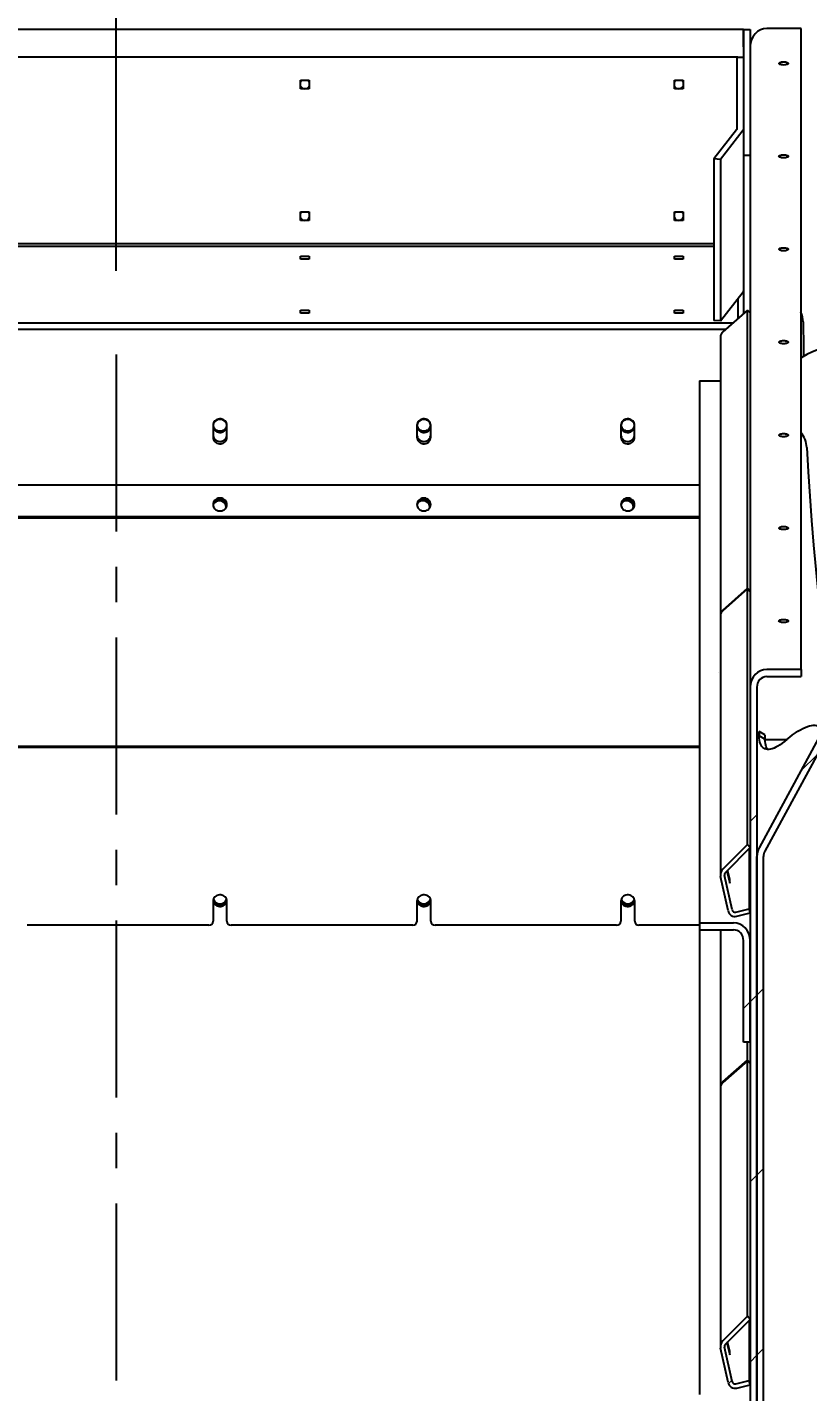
# Model space of a CAD drawing. Header units: millimetres. Extents: x 0 to 55611, y 0 to 32827.
# Drawn here: x 15059 to 16226, y 15454 to 17495 of the extents above; entities that cross this region are included whole.
import ezdxf

# ---------------------------------------------------------------- set-up
doc = ezdxf.new("R2010")
doc.units = ezdxf.units.MM
doc.header["$LTSCALE"] = 10
doc.header["$PDSIZE"] = -1
doc.linetypes.add('CENTER', pattern=[50.8, 31.75, -6.35, 6.35, -6.35])
doc.linetypes.add('SLD-Continua', pattern=[0])
doc.layers.add('EQUIPO', color=30, linetype='SLD-Continua')
doc.layers.add('FIMSA-CENTROS', color=3, linetype='CENTER')
doc.styles.add('1', font='romans.shx', dxfattribs={"height": 125})
doc.dimstyles.new('50', dxfattribs={"dimscale": 0, "dimtxt": 125, "dimasz": 125, "dimexe": 125, "dimexo": 125, "dimgap": 50, "dimtad": 1, "dimdec": 0, "dimlfac": 49.861111, "dimzin": 1, "dimtxsty": '1', "dimcen": 2.5, "dimclrd": 1, "dimclre": 1, "dimadec": 0, "dimazin": 0, "dimtfac": 1, "dimtdec": 0, "dimtmove": 0, "dimatfit": 3, "dimfxl": 1, "dimtzin": 1, "dimarcsym": 0})
pattern_1 = [(45, (-10791.88, -12779.92), (-134.7038, 134.7038), [])]

# ---------------------------------------------------------------- blocks, each defined once
blk = doc.blocks.new('_D_8')
at = {"color": 1, "lineweight": -2, "transparency": 16777216}
for p, q in [((12949.5, 16045.1), (12949.5, 19116.4)), ((17433.9, 16045.1), (17433.9, 19116.4)), ((13074.5, 18991.4), (17308.9, 18991.4))]:
    blk.add_line(p, q, dxfattribs=at)
at = {"color": 1, "transparency": 16777216}
for points in [[(13074.5, 19012.3), (13074.5, 18970.6), (12949.5, 18991.4)], [(17308.9, 19012.3), (17308.9, 18970.6), (17433.9, 18991.4)]]:
    blk.add_solid(points, dxfattribs=at)
at = {"layer": 'Defpoints', "color": 0, "transparency": 16777216}
for p in [(17433.9, 18991.4), (12949.5, 15920.1), (17433.9, 15920.1)]:
    blk.add_point(p, dxfattribs=at)
at = {"color": 0, "transparency": 16777216, "insert": (15191.7, 19166.4), "char_height": 125, "attachment_point": 2, "style": '1'}
blk.add_mtext('4484', dxfattribs=at)
blk = doc.blocks.new('_D_9')
at = {"color": 1, "lineweight": -2, "transparency": 16777216}
for p, q in [((15191.7, 17130.5), (15191.7, 18616.4)), ((17433.9, 16045.1), (17433.9, 18616.4)), ((17308.9, 18491.4), (15316.7, 18491.4))]:
    blk.add_line(p, q, dxfattribs=at)
at = {"color": 1, "transparency": 16777216}
for points in [[(15316.7, 18512.3), (15316.7, 18470.6), (15191.7, 18491.4)], [(17308.9, 18512.3), (17308.9, 18470.6), (17433.9, 18491.4)]]:
    blk.add_solid(points, dxfattribs=at)
at = {"layer": 'Defpoints', "color": 0, "transparency": 16777216}
for p in [(15191.7, 18491.4), (15191.7, 17005.5), (17433.9, 15920.1)]:
    blk.add_point(p, dxfattribs=at)
at = {"color": 0, "transparency": 16777216, "insert": (16312.8, 18666.4), "char_height": 125, "attachment_point": 2, "style": '1'}
blk.add_mtext('2242', dxfattribs=at)
blk = doc.blocks.new('_D_10')
at = {"color": 1, "lineweight": -2, "transparency": 16777216}
for p, q in [((12949.5, 16045.1), (12949.5, 18616.4)), ((15191.7, 17130.5), (15191.7, 18616.4)), ((15066.7, 18491.4), (13074.5, 18491.4))]:
    blk.add_line(p, q, dxfattribs=at)
at = {"color": 1, "transparency": 16777216}
for points in [[(13074.5, 18512.3), (13074.5, 18470.6), (12949.5, 18491.4)], [(15066.7, 18512.3), (15066.7, 18470.6), (15191.7, 18491.4)]]:
    blk.add_solid(points, dxfattribs=at)
at = {"layer": 'Defpoints', "color": 0, "transparency": 16777216}
for p in [(12949.5, 18491.4), (15191.7, 17005.5), (12949.5, 15920.1)]:
    blk.add_point(p, dxfattribs=at)
at = {"color": 0, "transparency": 16777216, "insert": (14070.6, 18666.4), "char_height": 125, "attachment_point": 2, "style": '1'}
blk.add_mtext('2242', dxfattribs=at)

msp = doc.modelspace()

# ---------------------------------------------------------------- hatches: boundary and pattern name
at = {"linetype": 'SLD-Continua', "lineweight": 18}
h = msp.add_hatch(dxfattribs=at)
h.set_pattern_fill('ANSI31', scale=60, style=0)
h.set_pattern_definition(pattern_1)
edge = h.paths.add_edge_path(flags=0)
edge.add_ellipse((15784.3, 16151.5), major_axis=(-2467.1, 1338.5), ratio=0.17101, start_angle=264.3024, end_angle=264.5106)
edge.add_line((16248.2, 16443.5), (16153, 16267.9))
edge.add_ellipse((16174.6, 16254.6), major_axis=(0, 26.6), ratio=0.939693, start_angle=60, end_angle=90)
edge.add_line((16149.6, 16254.6), (16149.6, 15184.5))
edge.add_line((16149.6, 15184.5), (16159.6, 15184.5))
edge.add_line((16159.6, 15184.5), (16159.6, 16254.6))
edge.add_ellipse((16174.6, 16254.6), major_axis=(0, 16), ratio=0.939693, start_angle=60, end_angle=90, ccw=False)
edge.add_line((16161.6, 16262.6), (16257, 16438.5))
h = msp.add_hatch(dxfattribs=at)
h.set_pattern_fill('ANSI31', scale=60, style=0)
h.set_pattern_definition(pattern_1)
edge = h.paths.add_edge_path(flags=0)
edge.add_line((16215.6, 16523.8), (16215.6, 16534.5))
edge.add_line((16215.6, 16534.5), (16164.6, 16534.5))
edge.add_ellipse((16164.6, 16507.9), major_axis=(0, 26.6), ratio=0.939693, start_angle=0, end_angle=90)
edge.add_line((16139.6, 16507.9), (16139.6, 15248.7))
edge.add_line((16139.6, 15248.7), (16149.6, 15248.7))
edge.add_line((16149.6, 15248.7), (16149.6, 16507.9))
edge.add_ellipse((16164.6, 16507.9), major_axis=(0, -16), ratio=0.939693, start_angle=180, end_angle=270, ccw=False)
edge.add_line((16164.6, 16523.8), (16215.6, 16523.8))
h = msp.add_hatch(dxfattribs=at)
h.set_pattern_fill('ANSI31', scale=60, style=0)
h.set_pattern_definition(pattern_1)
edge = h.paths.add_edge_path(flags=0)
edge.add_line((16114.6, 16155.6), (16063.6, 16155.6))
edge.add_line((16063.6, 16155.6), (16063.6, 16145))
edge.add_line((16063.6, 16145), (16114.6, 16145))
edge.add_ellipse((16114.6, 16129), major_axis=(0, -16), ratio=0.939693, start_angle=90, end_angle=180, ccw=False)
edge.add_line((16129.6, 16129), (16129.6, 15976.8))
edge.add_line((16129.6, 15976.8), (16139.6, 15976.8))
edge.add_line((16139.6, 15976.8), (16139.6, 16129))
edge.add_ellipse((16114.6, 16129), major_axis=(0, 26.6), ratio=0.939693, start_angle=270, end_angle=360)
h = msp.add_hatch(dxfattribs=at)
h.set_pattern_fill('ANSI31', scale=60, style=0)
h.set_pattern_definition(pattern_1)
edge = h.paths.add_edge_path(flags=0)
edge.add_line((16095.4, 15519.2), (16106.6, 15468.3))
edge.add_ellipse((16117.1, 15470.9), major_axis=(0, 11.5), ratio=0.939693, start_angle=103.2, end_angle=193.2)
edge.add_line((16119.6, 15459.7), (16139.7, 15464.7))
edge.add_line((16139.7, 15464.7), (16138.3, 15471))
edge.add_line((16138.3, 15471), (16118.2, 15465.9))
edge.add_ellipse((16117.1, 15470.9), major_axis=(0, 5.07), ratio=0.939693, start_angle=103.2, end_angle=193.2, ccw=False)
edge.add_line((16112.5, 15469.7), (16101.2, 15520.6))
edge.add_ellipse((16105.9, 15521.8), major_axis=(0, -5.07), ratio=0.939693, start_angle=223.2, end_angle=283.2, ccw=False)
edge.add_line((16102.6, 15525.5), (16139.6, 15562.4))
edge.add_line((16139.6, 15562.4), (16135.5, 15567.1))
edge.add_line((16135.5, 15567.1), (16098.5, 15530.1))
edge.add_ellipse((16105.9, 15521.8), major_axis=(0, -11.5), ratio=0.939693, start_angle=223.2, end_angle=283.2)

# ---------------------------------------------------------------- linework, layer by layer
at = {"layer": 'EQUIPO', "linetype": 'SLD-Continua', "lineweight": 25}
for p, q in [((16129.6, 17491.4), (14259.6, 17491.4)), ((16129.6, 17491.5), (16139.6, 17491.5)), ((16129.6, 17491.5), (16129.6, 17303.6)), ((16129.6, 17465.9), (16129.6, 17491.4)), ((16139.6, 17491.5), (16139.6, 17303.6)), ((16215.6, 17493.1), (16164.6, 17493.1)), ((16215.6, 16534.5), (16215.6, 17493.1)), ((14268.1, 17450.6), (16121.1, 17450.6)), ((16119.6, 17450.3), (16129.6, 17450.3)), ((16119.6, 17450.3), (16119.6, 17342.2)), ((16121.1, 17450.6), (16121.1, 17450.3)), ((15467.5, 17415.8), (15480.5, 17415.8)), ((15467.5, 17402.8), (15467.5, 17415.8)), ((15480.5, 17415.8), (15480.5, 17402.8)), ((16026.3, 17402.8), (16026.3, 17415.8)), ((16026.3, 17415.8), (16039.3, 17415.8)), ((16039.3, 17415.8), (16039.3, 17402.8)), ((15480.5, 17402.8), (15467.5, 17402.8)), ((16039.3, 17402.8), (16026.3, 17402.8)), ((16119.4, 17341.8), (16085.3, 17298.2)), ((16129.1, 17340.9), (16095, 17297.3)), ((16095, 17297.3), (16085.3, 17298.2)), ((16085.3, 17298.2), (16085.3, 17056.5)), ((16095, 17297.3), (16095, 17055.7)), ((16129.6, 17303.6), (16139.6, 17303.6)), ((16129.6, 17303.6), (16129.6, 17066.7)), ((16139.6, 17303.6), (16139.6, 17280.1)), ((16139.6, 17280.1), (16139.6, 16507.9)), ((15467.5, 17218.9), (15480.5, 17218.9)), ((15467.5, 17205.9), (15467.5, 17218.9)), ((15480.5, 17205.9), (15467.5, 17205.9)), ((15480.5, 17218.9), (15480.5, 17205.9)), ((16026.3, 17218.9), (16039.3, 17218.9)), ((16026.3, 17205.9), (16026.3, 17218.9)), ((16039.3, 17205.9), (16026.3, 17205.9)), ((16039.3, 17218.9), (16039.3, 17205.9)), ((16085.3, 17171.2), (14303.9, 17171.2)), ((14303.9, 17167.5), (16085.3, 17167.5)), ((15467.5, 17152.4), (15480.5, 17152.4)), ((15467.5, 17147.9), (15467.5, 17152.4)), ((15480.5, 17147.9), (15467.5, 17147.9)), ((15480.5, 17152.4), (15480.5, 17147.9)), ((16026.3, 17152.4), (16039.3, 17152.4)), ((16026.3, 17147.9), (16026.3, 17152.4)), ((16039.3, 17147.9), (16026.3, 17147.9)), ((16039.3, 17152.4), (16039.3, 17147.9)), ((16095, 17055.7), (16129.1, 17099.2)), ((16121.1, 17089), (16121.1, 17059.1)), ((15467.5, 17072), (15480.5, 17072)), ((15467.5, 17067.6), (15467.5, 17072)), ((15480.5, 17067.6), (15467.5, 17067.6)), ((15480.5, 17072), (15480.5, 17067.6)), ((16026.3, 17072), (16039.3, 17072)), ((16026.3, 17067.6), (16026.3, 17072)), ((16039.3, 17067.6), (16026.3, 17067.6)), ((16039.3, 17072), (16039.3, 17067.6)), ((16135.5, 17071.9), (16098.5, 17039.2)), ((16135.5, 16656), (16135.5, 17071.9)), ((16135.5, 17071.9), (16139.6, 17067.8)), ((16113.5, 17052.4), (14275.7, 17052.4)), ((16102.8, 17043), (14286.4, 17043)), ((16095, 17055.7), (16085.3, 17056.5)), ((16095.1, 17031.9), (16095.1, 16616)), ((16063.6, 16965.9), (16095.1, 16965.9)), ((16063.6, 16965.9), (16063.6, 16155.6)), ((15336.7, 16899.7), (15336.7, 16881.8)), ((15357.3, 16881.8), (15357.3, 16899.7)), ((15641.5, 16899.7), (15641.5, 16881.8)), ((15662.1, 16881.8), (15662.1, 16899.7)), ((15946.3, 16899.7), (15946.3, 16881.8)), ((15966.9, 16881.8), (15966.9, 16899.7)), ((14325.6, 16810.6), (16063.6, 16810.6)), ((14325.6, 16763.3), (16063.6, 16763.3)), ((14325.6, 16761.2), (16063.6, 16761.2)), ((16098.5, 16623.3), (16135.5, 16656)), ((16135.5, 16654.9), (16098.5, 16622.3)), ((16135.5, 16656), (16139.6, 16651.8)), ((16135.5, 16272.6), (16135.5, 16654.9)), ((16135.5, 16654.9), (16139.6, 16650.8)), ((16139.1, 16651.4), (16139.6, 16651.8)), ((16095.1, 16614.9), (16095.1, 16227.3)), ((16215.6, 16534.5), (16164.6, 16534.5)), ((16215.6, 16534.5), (16215.6, 16523.8)), ((16164.6, 16523.8), (16215.6, 16523.8)), ((16139.6, 16507.9), (16139.6, 15248.7)), ((16149.6, 16507.9), (16149.6, 15248.7)), ((16248.2, 16443.5), (16153, 16267.9)), ((16153, 16441.6), (16153, 16435)), ((16161.6, 16436.9), (16153, 16441.6)), ((16161.6, 16430.3), (16153, 16435)), ((16257, 16438.5), (16161.6, 16262.6)), ((16161.6, 16436.9), (16161.6, 16430.3)), ((16161.6, 16429.9), (16174.6, 16429.9)), ((16174.6, 16429.9), (16194.7, 16429.9)), ((14325.6, 16419.7), (16063.6, 16419.7)), ((14325.6, 16418.4), (16063.6, 16418.4)), ((16135.5, 16272.6), (16098.5, 16235.7)), ((16139.6, 16268), (16102.6, 16231)), ((16139.6, 16268), (16135.5, 16272.6)), ((16138.3, 16266.7), (16138.3, 16176.5)), ((16149.6, 15184.5), (16149.6, 16254.6)), ((16159.6, 15184.5), (16159.6, 16254.6)), ((16106.6, 16173.8), (16095.4, 16224.7)), ((16112.5, 16175.3), (16101.2, 16226.2)), ((16104.6, 16233.1), (16109.2, 16214.7)), ((16109.2, 16220.6), (16105.8, 16234.2)), ((16107.8, 16220.3), (16109.2, 16220.6)), ((16109.2, 16214.7), (16109.2, 16220.6)), ((15336.7, 16187.8), (15336.7, 16157.9)), ((15357.4, 16157.9), (15357.4, 16187.8)), ((15641.5, 16187.8), (15641.5, 16157.9)), ((15662.2, 16157.9), (15662.2, 16187.8)), ((15946.3, 16187.8), (15946.3, 16157.9)), ((15967, 16157.9), (15967, 16187.8)), ((16118.2, 16171.5), (16138.3, 16176.5)), ((16119.6, 16165.3), (16139.7, 16170.3)), ((16139.7, 16170.3), (16138.3, 16176.5)), ((15330.4, 16152), (15058.9, 16152)), ((15635.2, 16152), (15363.7, 16152)), ((15940, 16152), (15668.5, 16152)), ((16063.6, 16152), (15973.3, 16152)), ((16063.6, 16155.6), (16063.6, 16145)), ((16063.6, 16155.6), (16114.6, 16155.6)), ((16063.6, 16145), (16114.6, 16145)), ((16063.6, 16145), (16063.6, 15450.1)), ((16095.1, 16145), (16095.1, 15910.3)), ((16129.6, 15976.8), (16129.6, 16129)), ((16139.6, 15976.8), (16139.6, 16129)), ((16139.6, 15976.8), (16129.6, 15976.8)), ((16135.5, 15950.3), (16135.5, 15976.8)), ((16098.5, 15917.7), (16135.5, 15950.3)), ((16135.5, 15949.3), (16098.5, 15916.7)), ((16135.5, 15950.3), (16139.6, 15946.2)), ((16135.5, 15567.1), (16135.5, 15949.3)), ((16135.5, 15949.3), (16139.6, 15945.2)), ((16139.1, 15945.8), (16139.6, 15946.2)), ((16095.1, 15909.3), (16095.1, 15521.8)), ((16135.5, 15567.1), (16098.5, 15530.1)), ((16139.6, 15562.4), (16102.6, 15525.5)), ((16139.6, 15562.4), (16135.5, 15567.1)), ((16138.3, 15561.1), (16138.3, 15471)), ((16106.6, 15468.3), (16095.4, 15519.2)), ((16112.5, 15469.7), (16101.2, 15520.6)), ((16104.6, 15527.5), (16109.2, 15509.1)), ((16109.2, 15514.9), (16105.8, 15528.7)), ((16107.8, 15514.6), (16109.2, 15514.9)), ((16109.2, 15509.1), (16109.2, 15514.9)), ((16118.2, 15465.9), (16138.3, 15471)), ((16139.7, 15464.7), (16138.3, 15471)), ((16119.6, 15459.7), (16139.7, 15464.7))]:
    msp.add_line(p, q, dxfattribs=at)
at = {"layer": 'EQUIPO', "linetype": 'SLD-Continua', "lineweight": 25, "flags": 128}
for points in [[(16189.6, 17438.5), (16188, 17438.6), (16186.6, 17438.8), (16185.2, 17439.1), (16184.1, 17439.5), (16183.3, 17439.9), (16182.8, 17440.4), (16182.6, 17440.9), (16182.8, 17441.5), (16183.3, 17442), (16184.1, 17442.4), (16185.2, 17442.8), (16186.6, 17443.1), (16188, 17443.3), (16189.6, 17443.3), (16191.2, 17443.3), (16192.6, 17443.1), (16194, 17442.8), (16195.1, 17442.4), (16195.9, 17442), (16196.4, 17441.5), (16196.6, 17440.9), (16196.4, 17440.4), (16195.9, 17439.9), (16195.1, 17439.5), (16194, 17439.1), (16192.6, 17438.8), (16191.2, 17438.6), (16189.6, 17438.5)], [(16189.6, 17299.6), (16188, 17299.6), (16186.6, 17299.8), (16185.2, 17300.1), (16184.1, 17300.5), (16183.3, 17300.9), (16182.8, 17301.4), (16182.6, 17301.9), (16182.8, 17302.5), (16183.3, 17303), (16184.1, 17303.4), (16185.2, 17303.8), (16186.6, 17304.1), (16188, 17304.3), (16189.6, 17304.3), (16191.2, 17304.3), (16192.6, 17304.1), (16194, 17303.8), (16195.1, 17303.4), (16195.9, 17303), (16196.4, 17302.5), (16196.6, 17301.9), (16196.4, 17301.4), (16195.9, 17300.9), (16195.1, 17300.5), (16194, 17300.1), (16192.6, 17299.8), (16191.2, 17299.6), (16189.6, 17299.6)], [(16189.6, 17160.6), (16188, 17160.6), (16186.6, 17160.8), (16185.2, 17161.1), (16184.1, 17161.5), (16183.3, 17161.9), (16182.8, 17162.4), (16182.6, 17162.9), (16182.8, 17163.5), (16183.3, 17164), (16184.1, 17164.4), (16185.2, 17164.8), (16186.6, 17165.1), (16188, 17165.3), (16189.6, 17165.3), (16191.2, 17165.3), (16192.6, 17165.1), (16194, 17164.8), (16195.1, 17164.4), (16195.9, 17164), (16196.4, 17163.5), (16196.6, 17162.9), (16196.4, 17162.4), (16195.9, 17161.9), (16195.1, 17161.5), (16194, 17161.1), (16192.6, 17160.8), (16191.2, 17160.6), (16189.6, 17160.6)], [(16218.7, 17054.2), (16219.2, 17015.4), (16219.4, 17003)], [(16189.6, 17021.6), (16188, 17021.6), (16186.6, 17021.8), (16185.2, 17022.1), (16184.1, 17022.5), (16183.3, 17022.9), (16182.8, 17023.4), (16182.6, 17024), (16182.8, 17024.5), (16183.3, 17025), (16184.1, 17025.4), (16185.2, 17025.8), (16186.6, 17026.1), (16188, 17026.3), (16189.6, 17026.3), (16191.2, 17026.3), (16192.6, 17026.1), (16194, 17025.8), (16195.1, 17025.4), (16195.9, 17025), (16196.4, 17024.5), (16196.6, 17024), (16196.4, 17023.4), (16195.9, 17022.9), (16195.1, 17022.5), (16194, 17022.1), (16192.6, 17021.8), (16191.2, 17021.6), (16189.6, 17021.6)], [(15357.3, 16899.7), (15357.1, 16901.5), (15356.6, 16903.2), (15355.8, 16904.8), (15354.6, 16906.2), (15353.2, 16907.4), (15351.6, 16908.4), (15349.8, 16909), (15348, 16909.3), (15346.1, 16909.3), (15344.2, 16909), (15342.4, 16908.4), (15340.8, 16907.4), (15339.4, 16906.2), (15338.2, 16904.8), (15337.4, 16903.2), (15336.9, 16901.5), (15336.7, 16899.7)], [(15336.7, 16898.8), (15336.9, 16897), (15337.4, 16895.3), (15338.2, 16893.7), (15339.4, 16892.3), (15340.8, 16891.1), (15342.4, 16890.1), (15344.2, 16889.5), (15346.1, 16889.1), (15348, 16889.1), (15349.8, 16889.5), (15351.6, 16890.1), (15353.2, 16891.1), (15354.6, 16892.3), (15355.8, 16893.7), (15356.6, 16895.3), (15357.1, 16897), (15357.3, 16898.8), (15357.1, 16900.6), (15356.6, 16902.3), (15355.8, 16903.9), (15354.6, 16905.3), (15353.2, 16906.5), (15351.6, 16907.5), (15349.8, 16908.1), (15348, 16908.4), (15346.1, 16908.4), (15344.2, 16908.1), (15342.4, 16907.5), (15340.8, 16906.5), (15339.4, 16905.3), (15338.2, 16903.9), (15337.4, 16902.3), (15336.9, 16900.6), (15336.7, 16898.8)], [(15336.7, 16899.8), (15336.9, 16899.1), (15337.4, 16897.3), (15338.2, 16895.7), (15339.4, 16894.3), (15340.8, 16893.1), (15342.4, 16892.2), (15344.2, 16891.5), (15346.1, 16891.2), (15348, 16891.2), (15349.8, 16891.5), (15351.6, 16892.2), (15353.2, 16893.1), (15354.6, 16894.3), (15355.8, 16895.7), (15356.6, 16897.3), (15357.1, 16899.1), (15357.3, 16899.8)], [(15662.1, 16899.7), (15661.9, 16901.5), (15661.4, 16903.2), (15660.6, 16904.8), (15659.4, 16906.2), (15658, 16907.4), (15656.4, 16908.4), (15654.6, 16909), (15652.8, 16909.3), (15650.9, 16909.3), (15649, 16909), (15647.2, 16908.4), (15645.6, 16907.4), (15644.2, 16906.2), (15643, 16904.8), (15642.2, 16903.2), (15641.7, 16901.5), (15641.5, 16899.7)], [(15641.5, 16898.8), (15641.7, 16897), (15642.2, 16895.3), (15643, 16893.7), (15644.2, 16892.3), (15645.6, 16891.1), (15647.2, 16890.1), (15649, 16889.5), (15650.9, 16889.1), (15652.8, 16889.1), (15654.6, 16889.5), (15656.4, 16890.1), (15658, 16891.1), (15659.4, 16892.3), (15660.6, 16893.7), (15661.4, 16895.3), (15661.9, 16897), (15662.1, 16898.8), (15661.9, 16900.6), (15661.4, 16902.3), (15660.6, 16903.9), (15659.4, 16905.3), (15658, 16906.5), (15656.4, 16907.5), (15654.6, 16908.1), (15652.8, 16908.4), (15650.9, 16908.4), (15649, 16908.1), (15647.2, 16907.5), (15645.6, 16906.5), (15644.2, 16905.3), (15643, 16903.9), (15642.2, 16902.3), (15641.7, 16900.6), (15641.5, 16898.8)], [(15641.5, 16899.8), (15641.7, 16899.1), (15642.2, 16897.3), (15643, 16895.7), (15644.2, 16894.3), (15645.6, 16893.1), (15647.2, 16892.2), (15649, 16891.5), (15650.9, 16891.2), (15652.8, 16891.2), (15654.6, 16891.5), (15656.4, 16892.2), (15658, 16893.1), (15659.4, 16894.3), (15660.6, 16895.7), (15661.4, 16897.3), (15661.9, 16899.1), (15662.1, 16899.8)], [(15966.9, 16899.7), (15966.7, 16901.5), (15966.2, 16903.2), (15965.4, 16904.8), (15964.2, 16906.2), (15962.8, 16907.4), (15961.2, 16908.4), (15959.4, 16909), (15957.6, 16909.3), (15955.7, 16909.3), (15953.8, 16909), (15952, 16908.4), (15950.4, 16907.4), (15949, 16906.2), (15947.8, 16904.8), (15947, 16903.2), (15946.5, 16901.5), (15946.3, 16899.7)], [(15946.3, 16898.8), (15946.5, 16897), (15947, 16895.3), (15947.8, 16893.7), (15949, 16892.3), (15950.4, 16891.1), (15952, 16890.1), (15953.8, 16889.5), (15955.7, 16889.1), (15957.6, 16889.1), (15959.4, 16889.5), (15961.2, 16890.1), (15962.8, 16891.1), (15964.2, 16892.3), (15965.4, 16893.7), (15966.2, 16895.3), (15966.7, 16897), (15966.9, 16898.8), (15966.7, 16900.6), (15966.2, 16902.3), (15965.4, 16903.9), (15964.2, 16905.3), (15962.8, 16906.5), (15961.2, 16907.5), (15959.4, 16908.1), (15957.6, 16908.4), (15955.7, 16908.4), (15953.8, 16908.1), (15952, 16907.5), (15950.4, 16906.5), (15949, 16905.3), (15947.8, 16903.9), (15947, 16902.3), (15946.5, 16900.6), (15946.3, 16898.8)], [(15946.3, 16899.8), (15946.5, 16899.1), (15947, 16897.3), (15947.8, 16895.7), (15949, 16894.3), (15950.4, 16893.1), (15952, 16892.2), (15953.8, 16891.5), (15955.7, 16891.2), (15957.6, 16891.2), (15959.4, 16891.5), (15961.2, 16892.2), (15962.8, 16893.1), (15964.2, 16894.3), (15965.4, 16895.7), (15966.2, 16897.3), (15966.7, 16899.1), (15966.9, 16899.8)], [(15336.7, 16885.2), (15336.9, 16883.4), (15337.4, 16881.7), (15338.2, 16880.1), (15339.4, 16878.7), (15340.8, 16877.5), (15342.4, 16876.5), (15344.2, 16875.9), (15346.1, 16875.5), (15348, 16875.5), (15349.8, 16875.9), (15351.6, 16876.5), (15353.2, 16877.5), (15354.6, 16878.7), (15355.8, 16880.1), (15356.6, 16881.7), (15357.1, 16883.4), (15357.3, 16885.2)], [(15336.7, 16881.8), (15336.9, 16880), (15337.4, 16878.3), (15338.2, 16876.7), (15339.4, 16875.2), (15340.8, 16874), (15342.4, 16873.1), (15344.2, 16872.4), (15346.1, 16872.1), (15348, 16872.1), (15349.8, 16872.4), (15351.6, 16873.1), (15353.2, 16874), (15354.6, 16875.2), (15355.8, 16876.7), (15356.6, 16878.3), (15357.1, 16880), (15357.3, 16881.8)], [(15641.5, 16885.2), (15641.7, 16883.4), (15642.2, 16881.7), (15643, 16880.1), (15644.2, 16878.7), (15645.6, 16877.5), (15647.2, 16876.5), (15649, 16875.9), (15650.9, 16875.5), (15652.8, 16875.5), (15654.6, 16875.9), (15656.4, 16876.5), (15658, 16877.5), (15659.4, 16878.7), (15660.6, 16880.1), (15661.4, 16881.7), (15661.9, 16883.4), (15662.1, 16885.2)], [(15641.5, 16881.8), (15641.7, 16880), (15642.2, 16878.3), (15643, 16876.7), (15644.2, 16875.2), (15645.6, 16874), (15647.2, 16873.1), (15649, 16872.4), (15650.9, 16872.1), (15652.8, 16872.1), (15654.6, 16872.4), (15656.4, 16873.1), (15658, 16874), (15659.4, 16875.2), (15660.6, 16876.7), (15661.4, 16878.3), (15661.9, 16880), (15662.1, 16881.8)], [(15946.3, 16885.2), (15946.5, 16883.4), (15947, 16881.7), (15947.8, 16880.1), (15949, 16878.7), (15950.4, 16877.5), (15952, 16876.5), (15953.8, 16875.9), (15955.7, 16875.5), (15957.6, 16875.5), (15959.4, 16875.9), (15961.2, 16876.5), (15962.8, 16877.5), (15964.2, 16878.7), (15965.4, 16880.1), (15966.2, 16881.7), (15966.7, 16883.4), (15966.9, 16885.2)], [(15946.3, 16881.8), (15946.5, 16880), (15947, 16878.3), (15947.8, 16876.7), (15949, 16875.2), (15950.4, 16874), (15952, 16873.1), (15953.8, 16872.4), (15955.7, 16872.1), (15957.6, 16872.1), (15959.4, 16872.4), (15961.2, 16873.1), (15962.8, 16874), (15964.2, 16875.2), (15965.4, 16876.7), (15966.2, 16878.3), (15966.7, 16880), (15966.9, 16881.8)], [(16189.6, 16882.6), (16188, 16882.6), (16186.6, 16882.8), (16185.2, 16883.1), (16184.1, 16883.5), (16183.3, 16883.9), (16182.8, 16884.4), (16182.6, 16885), (16182.8, 16885.5), (16183.3, 16886), (16184.1, 16886.4), (16185.2, 16886.8), (16186.6, 16887.1), (16188, 16887.3), (16189.6, 16887.3), (16191.2, 16887.3), (16192.6, 16887.1), (16194, 16886.8), (16195.1, 16886.4), (16195.9, 16886), (16196.4, 16885.5), (16196.6, 16885), (16196.4, 16884.4), (16195.9, 16883.9), (16195.1, 16883.5), (16194, 16883.1), (16192.6, 16882.8), (16191.2, 16882.6), (16189.6, 16882.6)], [(15336.7, 16781.2), (15336.9, 16779.4), (15337.4, 16777.7), (15338.2, 16776.1), (15339.4, 16774.6), (15340.8, 16773.4), (15342.4, 16772.5), (15344.2, 16771.8), (15346.1, 16771.5), (15348, 16771.5), (15349.8, 16771.8), (15351.6, 16772.5), (15353.2, 16773.4), (15354.6, 16774.6), (15355.8, 16776.1), (15356.6, 16777.7), (15357.1, 16779.4), (15357.3, 16781.2), (15357.1, 16782.9), (15356.6, 16784.7), (15355.8, 16786.3), (15354.6, 16787.7), (15353.2, 16788.9), (15351.6, 16789.8), (15349.8, 16790.5), (15348, 16790.8), (15346.1, 16790.8), (15344.2, 16790.5), (15342.4, 16789.8), (15340.8, 16788.9), (15339.4, 16787.7), (15338.2, 16786.3), (15337.4, 16784.7), (15336.9, 16782.9), (15336.7, 16781.2)], [(15357.3, 16780.1), (15357.1, 16780.9), (15356.6, 16782.6), (15355.8, 16784.2), (15354.6, 16785.6), (15353.2, 16786.9), (15351.6, 16787.8), (15349.8, 16788.4), (15348, 16788.8), (15346.1, 16788.8), (15344.2, 16788.4), (15342.4, 16787.8), (15340.8, 16786.9), (15339.4, 16785.6), (15338.2, 16784.2), (15337.4, 16782.6), (15336.9, 16780.9), (15336.7, 16780.1)], [(15641.5, 16781.2), (15641.7, 16779.4), (15642.2, 16777.7), (15643, 16776.1), (15644.2, 16774.6), (15645.6, 16773.4), (15647.2, 16772.5), (15649, 16771.8), (15650.9, 16771.5), (15652.8, 16771.5), (15654.6, 16771.8), (15656.4, 16772.5), (15658, 16773.4), (15659.4, 16774.6), (15660.6, 16776.1), (15661.4, 16777.7), (15661.9, 16779.4), (15662.1, 16781.2), (15661.9, 16782.9), (15661.4, 16784.7), (15660.6, 16786.3), (15659.4, 16787.7), (15658, 16788.9), (15656.4, 16789.8), (15654.6, 16790.5), (15652.8, 16790.8), (15650.9, 16790.8), (15649, 16790.5), (15647.2, 16789.8), (15645.6, 16788.9), (15644.2, 16787.7), (15643, 16786.3), (15642.2, 16784.7), (15641.7, 16782.9), (15641.5, 16781.2)], [(15662.1, 16780.1), (15661.9, 16780.9), (15661.4, 16782.6), (15660.6, 16784.2), (15659.4, 16785.6), (15658, 16786.9), (15656.4, 16787.8), (15654.6, 16788.4), (15652.8, 16788.8), (15650.9, 16788.8), (15649, 16788.4), (15647.2, 16787.8), (15645.6, 16786.9), (15644.2, 16785.6), (15643, 16784.2), (15642.2, 16782.6), (15641.7, 16780.9), (15641.5, 16780.1)], [(15946.3, 16781.2), (15946.5, 16779.4), (15947, 16777.7), (15947.8, 16776.1), (15949, 16774.6), (15950.4, 16773.4), (15952, 16772.5), (15953.8, 16771.8), (15955.7, 16771.5), (15957.6, 16771.5), (15959.4, 16771.8), (15961.2, 16772.5), (15962.8, 16773.4), (15964.2, 16774.6), (15965.4, 16776.1), (15966.2, 16777.7), (15966.7, 16779.4), (15966.9, 16781.2), (15966.7, 16782.9), (15966.2, 16784.7), (15965.4, 16786.3), (15964.2, 16787.7), (15962.8, 16788.9), (15961.2, 16789.8), (15959.4, 16790.5), (15957.6, 16790.8), (15955.7, 16790.8), (15953.8, 16790.5), (15952, 16789.8), (15950.4, 16788.9), (15949, 16787.7), (15947.8, 16786.3), (15947, 16784.7), (15946.5, 16782.9), (15946.3, 16781.2)], [(15966.9, 16780.1), (15966.7, 16780.9), (15966.2, 16782.6), (15965.4, 16784.2), (15964.2, 16785.6), (15962.8, 16786.9), (15961.2, 16787.8), (15959.4, 16788.4), (15957.6, 16788.8), (15955.7, 16788.8), (15953.8, 16788.4), (15952, 16787.8), (15950.4, 16786.9), (15949, 16785.6), (15947.8, 16784.2), (15947, 16782.6), (15946.5, 16780.9), (15946.3, 16780.1)], [(16189.6, 16743.6), (16188, 16743.6), (16186.6, 16743.8), (16185.2, 16744.1), (16184.1, 16744.5), (16183.3, 16744.9), (16182.8, 16745.4), (16182.6, 16746), (16182.8, 16746.5), (16183.3, 16747), (16184.1, 16747.5), (16185.2, 16747.8), (16186.6, 16748.1), (16188, 16748.3), (16189.6, 16748.4), (16191.2, 16748.3), (16192.6, 16748.1), (16194, 16747.8), (16195.1, 16747.5), (16195.9, 16747), (16196.4, 16746.5), (16196.6, 16746), (16196.4, 16745.4), (16195.9, 16744.9), (16195.1, 16744.5), (16194, 16744.1), (16192.6, 16743.8), (16191.2, 16743.6), (16189.6, 16743.6)], [(16189.6, 16604.6), (16188, 16604.6), (16186.6, 16604.8), (16185.2, 16605.1), (16184.1, 16605.5), (16183.3, 16605.9), (16182.8, 16606.4), (16182.6, 16607), (16182.8, 16607.5), (16183.3, 16608), (16184.1, 16608.5), (16185.2, 16608.8), (16186.6, 16609.1), (16188, 16609.3), (16189.6, 16609.4), (16191.2, 16609.3), (16192.6, 16609.1), (16194, 16608.8), (16195.1, 16608.5), (16195.9, 16608), (16196.4, 16607.5), (16196.6, 16607), (16196.4, 16606.4), (16195.9, 16605.9), (16195.1, 16605.5), (16194, 16605.1), (16192.6, 16604.8), (16191.2, 16604.6), (16189.6, 16604.6)], [(16194.6, 16429.7), (16198.9, 16433.3), (16203.1, 16436.5), (16207.2, 16439.5), (16211.1, 16442), (16214.9, 16444.3), (16218.4, 16446.2), (16221.9, 16447.8), (16225.1, 16449.1), (16228.2, 16450.1), (16231.2, 16450.7), (16233.9, 16450.9), (16236.5, 16450.9), (16238.9, 16450.5), (16241.1, 16449.7), (16243.2, 16448.7), (16245, 16447.3), (16246.7, 16445.5), (16248.2, 16443.5)], [(16194.6, 16429.7), (16191, 16426.8), (16187.6, 16424.2), (16184.3, 16421.9), (16181.1, 16419.9), (16178.1, 16418.3), (16175.3, 16416.9), (16172.6, 16415.9), (16170.1, 16415.2), (16167.7, 16414.8), (16165.5, 16414.7), (16163.5, 16415), (16161.7, 16415.6), (16160, 16416.5), (16158.5, 16417.7), (16157.2, 16419.2), (16156, 16421), (16155, 16423.2), (16154.2, 16425.7), (16153.6, 16428.5), (16153.2, 16431.6), (16153, 16435)], [(16165.7, 16414.7), (16164.7, 16416.3), (16163.7, 16418.5), (16162.9, 16421), (16162.3, 16423.8), (16161.9, 16426.9), (16161.6, 16430.3)], [(15357.4, 16187.8), (15357.2, 16189.6), (15356.7, 16191.3), (15355.8, 16192.9), (15354.7, 16194.3), (15353.3, 16195.5), (15351.6, 16196.4), (15349.9, 16197.1), (15348, 16197.4), (15346.1, 16197.4), (15344.2, 16197.1), (15342.4, 16196.4), (15340.8, 16195.5), (15339.4, 16194.3), (15338.3, 16192.9), (15337.4, 16191.3), (15336.9, 16189.6), (15336.7, 16187.8)], [(15336.8, 16188.6), (15336.9, 16187.7), (15337.4, 16186), (15338.3, 16184.4), (15339.4, 16182.9), (15340.8, 16181.7), (15342.4, 16180.8), (15344.2, 16180.2), (15346.1, 16179.8), (15348, 16179.8), (15349.9, 16180.2), (15351.6, 16180.8), (15353.3, 16181.7), (15354.7, 16182.9), (15355.8, 16184.4), (15356.7, 16186), (15357.2, 16187.7), (15357.3, 16188.6)], [(15662.2, 16187.8), (15662, 16189.6), (15661.5, 16191.3), (15660.6, 16192.9), (15659.5, 16194.3), (15658.1, 16195.5), (15656.4, 16196.4), (15654.7, 16197.1), (15652.8, 16197.4), (15650.9, 16197.4), (15649, 16197.1), (15647.2, 16196.4), (15645.6, 16195.5), (15644.2, 16194.3), (15643.1, 16192.9), (15642.2, 16191.3), (15641.7, 16189.6), (15641.5, 16187.8)], [(15641.6, 16188.6), (15641.7, 16187.7), (15642.2, 16186), (15643.1, 16184.4), (15644.2, 16182.9), (15645.6, 16181.7), (15647.2, 16180.8), (15649, 16180.2), (15650.9, 16179.8), (15652.8, 16179.8), (15654.7, 16180.2), (15656.4, 16180.8), (15658.1, 16181.7), (15659.5, 16182.9), (15660.6, 16184.4), (15661.5, 16186), (15662, 16187.7), (15662.1, 16188.6)], [(15967, 16187.8), (15966.8, 16189.6), (15966.3, 16191.3), (15965.4, 16192.9), (15964.3, 16194.3), (15962.9, 16195.5), (15961.2, 16196.4), (15959.5, 16197.1), (15957.6, 16197.4), (15955.7, 16197.4), (15953.8, 16197.1), (15952, 16196.4), (15950.4, 16195.5), (15949, 16194.3), (15947.9, 16192.9), (15947, 16191.3), (15946.5, 16189.6), (15946.3, 16187.8)], [(15946.4, 16188.6), (15946.5, 16187.7), (15947, 16186), (15947.9, 16184.4), (15949, 16182.9), (15950.4, 16181.7), (15952, 16180.8), (15953.8, 16180.2), (15955.7, 16179.8), (15957.6, 16179.8), (15959.5, 16180.2), (15961.2, 16180.8), (15962.9, 16181.7), (15964.3, 16182.9), (15965.4, 16184.4), (15966.3, 16186), (15966.8, 16187.7), (15966.9, 16188.6)]]:
    msp.add_lwpolyline(points, dxfattribs=at)
at = {"layer": 'EQUIPO', "linetype": 'SLD-Continua', "lineweight": 25}
for centre, radius, start, end in [((15474, 17410), 7.15, 126.0496, 155.3533), ((15474, 17410), 7.15, 24.6467, 53.9504), ((16032.8, 17410), 7.15, 126.0496, 155.3533), ((16032.8, 17410), 7.15, 24.6467, 53.9504), ((15474, 17410), 7.15, 204.6467, 335.3533), ((16032.8, 17410), 7.15, 204.6467, 335.3533), ((16118.9, 17342.2), 0.685, 319.6992, 358.1948), ((16127.5, 17342.3), 2.12, 319.6992, 358.1948), ((15474, 17213.2), 7.15, 126.0496, 155.3533), ((15474, 17213.2), 7.15, 204.6467, 335.3533), ((15474, 17213.2), 7.15, 24.6467, 53.9504), ((16032.8, 17213.2), 7.15, 126.0496, 155.3533), ((16032.8, 17213.2), 7.15, 204.6467, 335.3533), ((16032.8, 17213.2), 7.15, 24.6467, 53.9504), ((16127.5, 17100.6), 2.12, 319.6992, 358.1948), ((16180.7, 17053.9), 38, 0.426, 23.3544), ((16105, 17031.8), 9.85, 130.9491, 179.5977), ((16276.6, 16903.2), 115, 331.0133, 122.0348), ((16186.3, 16864.6), 38, 2.9681, 39.6008), ((20448.6, 17085.6), 4230, 182.9681, 198.8109), ((15346, 16776.3), 10.4, 89.2968, 148.6635), ((15346.4, 16776.7), 10.1, 8.1185, 91.4859), ((15346.5, 16779), 9.82, 345.1885, 89.9009), ((15650.5, 16776.3), 10.5, 89.4034, 142.0328), ((15650.9, 16776.7), 10.1, 8.1185, 91.4859), ((15651.1, 16779), 9.77, 338.9086, 89.1705), ((15955, 16776.2), 10.6, 89.5757, 135.9653), ((15955.4, 16776.7), 10.1, 8.1185, 91.4859), ((15955.7, 16779.1), 9.69, 332.9621, 88.8368), ((16104.9, 16615.9), 9.79, 130.7894, 182.7667), ((16105, 16614.9), 9.85, 130.9491, 179.5977), ((16172, 16429.8), 22.4, 148.2774, 179.8921), ((15347, 16192.2), 10.4, 194.0537, 345.9463), ((15347, 16194.3), 10.5, 200.2312, 339.7688), ((15651.8, 16192.2), 10.4, 194.0537, 345.9463), ((15651.8, 16194.3), 10.5, 200.2312, 339.7688), ((15956.6, 16192.2), 10.4, 194.0537, 345.9463), ((15956.6, 16194.3), 10.5, 200.2312, 339.7688), ((15330.6, 16158.1), 6.17, 268.2746, 358.1638), ((15363.5, 16158.1), 6.17, 181.8362, 271.7254), ((15635.4, 16158.1), 6.17, 268.2746, 358.1638), ((15668.3, 16158.1), 6.17, 181.8362, 271.7254), ((15940.2, 16158.1), 6.17, 268.2746, 358.1638), ((15973.1, 16158.1), 6.17, 181.8362, 271.7254), ((16104.9, 15910.3), 9.79, 130.7894, 182.7667), ((16105, 15909.2), 9.85, 130.9491, 179.5977)]:
    msp.add_arc(centre, radius, start, end, dxfattribs=at)
for centre, major_axis, start_param, end_param in [((16164.6, 17466.5), (0, -26.6, 0), 3.141593, 4.712389), ((16164.6, 16507.9), (0, 26.6), 0, 1.570796), ((16164.6, 16507.9), (0, -16), 3.141593, 4.712389), ((16174.6, 16254.6), (0, 26.6), 1.047198, 1.570796), ((16174.6, 16254.6), (0, 16), 1.047198, 1.570796), ((16105.9, 16227.3), (0, -11.5), 3.895575, 4.942772), ((16105.9, 16227.3), (0, -5.07), 3.895575, 4.942772), ((16117.1, 16176.4), (0, 11.5), 1.80118, 3.371976), ((16117.1, 16176.4), (0, 5.07), 1.80118, 3.371976), ((16114.6, 16129), (0, 26.6), 4.712389, 6.283185), ((16114.6, 16129), (0, -16), 1.570796, 3.141593), ((16105.9, 15521.8), (0, -11.5), 3.895575, 4.942772), ((16105.9, 15521.8), (0, -5.07), 3.895575, 4.942772), ((16117.1, 15470.9), (0, 5.07), 1.80118, 3.371976), ((16117.1, 15470.9), (0, 11.5), 1.80118, 3.371976)]:
    msp.add_ellipse(centre, major_axis=major_axis, ratio=0.939693, start_param=start_param, end_param=end_param, dxfattribs=at)
at = {"layer": 'FIMSA-CENTROS', "ltscale": 0.833333}
msp.add_line((15191.7, 17005.5), (15191.7, 9477.2), dxfattribs=at)

# ---------------------------------------------------------------- dimensions: what is measured, and where the dimension line sits
for base, p1, p2, picture, middle in [((17433.9, 18991.4), (12949.5, 15920.1), (17433.9, 15920.1), '_D_8', (15191.7, 18991.4)), ((12949.5, 18491.4), (15191.7, 17005.5), (12949.5, 15920.1), '_D_10', (14070.6, 18491.4)), ((15191.7, 18491.4), (17433.9, 15920.1), (15191.7, 17005.5), '_D_9', (16312.8, 18491.4))]:
    dim = msp.add_linear_dim(base=base, p1=p1, p2=p2, dimstyle='50', override={"dimscale": 1, "dimlfac": 1})
    dim.commit()
    dim.dimension.update_dxf_attribs({"geometry": picture, "text_midpoint": middle, "dimtype": 160})

doc.saveas('drawing.dxf')
